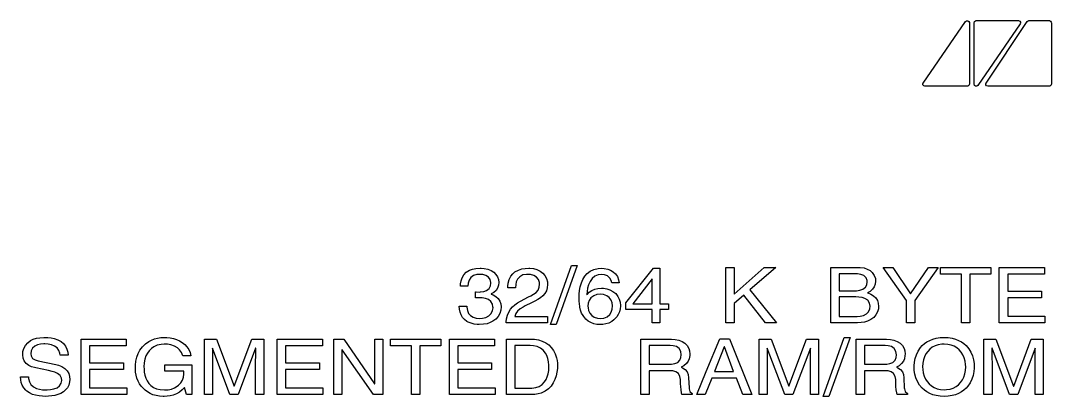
# Model space of a CAD drawing. Extents: x 83.1 to 183.1, y -110.2 to -91.9.
# Drawn here: x 132.8 to 183.1, y -110.2 to -91.9 of the extents above; entities that cross this region are included whole.
import ezdxf

# ---------------------------------------------------------------- set-up
doc = ezdxf.new("R2010")
doc.units = 0
doc.layers.add('BLACK', color=7, linetype='CONTINUOUS')

msp = doc.modelspace()

# ---------------------------------------------------------------- linework, layer by layer
at = {"layer": 'BLACK', "linetype": 'CONTINUOUS'}
for p, q in [((176.849239, -94.943237), (178.917672, -91.943237)), ((178.917672, -91.943237), (178.96676, -91.905686)), ((178.96676, -91.905686), (179.028544, -91.90416)), ((179.028544, -91.90416), (179.079426, -91.939242)), ((179.079426, -91.939242), (179.09997, -91.997531)), ((179.331567, -92), (179.350665, -91.941221)), ((179.350665, -91.941221), (179.400665, -91.904894)), ((179.400665, -91.904894), (179.431567, -91.9)), ((179.431567, -91.9), (181.5, -91.9)), ((179.916795, -94.94453), (181.916795, -91.94453)), ((181.5, -91.9), (181.558779, -91.919098)), ((181.558779, -91.919098), (181.595106, -91.969098)), ((181.595106, -91.969098), (181.595106, -92.030902)), ((181.916795, -91.94453), (181.96529, -91.906217)), ((181.96529, -91.906217), (182, -91.9)), ((182, -91.9), (183, -91.9)), ((183, -91.9), (183.058779, -91.919098)), ((183.058779, -91.919098), (183.095106, -91.969098)), ((183.095106, -91.969098), (183.1, -92)), ((179.09997, -91.997531), (179.1, -92)), ((179.1, -92), (179.1, -95)), ((179.331567, -95), (179.331567, -92)), ((181.582328, -92.056763), (179.513895, -95.056763)), ((181.595106, -92.030902), (181.582328, -92.056763)), ((183.1, -92), (183.1, -95)), ((176.836461, -94.969098), (176.849239, -94.943237)), ((176.836461, -95.030902), (176.836461, -94.969098)), ((179.904894, -94.969098), (179.916795, -94.94453)), ((179.904894, -95.030902), (179.904894, -94.969098)), ((176.872788, -95.080902), (176.836461, -95.030902)), ((176.931567, -95.1), (176.872788, -95.080902)), ((179, -95.1), (176.931567, -95.1)), ((179.030902, -95.095106), (179, -95.1)), ((179.080902, -95.058779), (179.030902, -95.095106)), ((179.1, -95), (179.080902, -95.058779)), ((179.331597, -95.002469), (179.331567, -95)), ((179.352141, -95.060758), (179.331597, -95.002469)), ((179.403023, -95.09584), (179.352141, -95.060758)), ((179.464807, -95.094314), (179.403023, -95.09584)), ((179.513895, -95.056763), (179.464807, -95.094314)), ((179.941221, -95.080902), (179.904894, -95.030902)), ((180, -95.1), (179.941221, -95.080902)), ((183, -95.1), (180, -95.1)), ((183.030902, -95.095106), (183, -95.1)), ((183.080902, -95.058779), (183.030902, -95.095106)), ((183.1, -95), (183.080902, -95.058779)), ((154.719697, -104.063235), (154.865656, -104.008643)), ((154.865656, -104.008643), (155.039074, -103.973813)), ((155.039074, -103.973813), (155.242045, -103.961574)), ((155.242045, -103.961574), (155.294944, -103.962434)), ((155.294944, -103.962434), (155.445303, -103.975063)), ((155.445303, -103.975063), (155.625583, -104.014094)), ((155.625583, -104.014094), (155.781614, -104.076509)), ((157.107399, -104.051099), (157.277104, -103.997636)), ((157.277104, -103.997636), (157.439574, -103.970591)), ((157.439574, -103.970591), (157.613155, -103.961574)), ((157.613155, -103.961574), (157.660868, -103.962446)), ((157.660868, -103.962446), (157.844697, -103.983067)), ((157.844697, -103.983067), (158.014555, -104.030206)), ((158.014555, -104.030206), (158.16679, -104.102673)), ((158.669016, -106.70491), (159.702164, -103.834959)), ((159.979868, -103.834959), (158.950384, -106.70491)), ((159.702164, -103.834959), (159.979868, -103.834959)), ((160.615945, -104.102708), (160.792746, -104.019233)), ((160.792746, -104.019233), (161.001176, -103.971204)), ((161.001176, -103.971204), (161.158828, -103.961574)), ((161.158828, -103.961574), (161.291873, -103.969807)), ((161.291873, -103.969807), (161.466524, -104.005861)), ((161.466524, -104.005861), (161.604529, -104.058329)), ((162.345116, -105.654397), (163.697732, -103.961574)), ((163.697732, -103.961574), (164.004013, -103.961574)), ((164.004013, -103.961574), (164.004013, -105.691986)), ((167.225088, -106.6205), (167.225088, -103.919369)), ((167.225088, -103.919369), (167.632485, -103.919369)), ((167.632485, -105.229048), (169.094278, -103.919369)), ((167.632485, -103.919369), (167.632485, -105.229048)), ((169.657014, -103.919369), (168.401117, -105.010768)), ((169.094278, -103.919369), (169.657014, -103.919369)), ((172.349058, -105.058908), (172.349058, -103.919369)), ((172.349058, -103.919369), (173.67603, -103.919369)), ((173.67603, -103.919369), (173.778344, -103.922984)), ((173.778344, -103.922984), (173.963704, -103.950754)), ((173.963704, -103.950754), (174.123202, -104.003363)), ((174.123202, -104.003363), (174.25663, -104.077748)), ((176.03395, -105.533717), (174.896023, -103.919369)), ((174.896023, -103.919369), (175.370831, -103.919369)), ((175.370831, -103.919369), (176.235451, -105.217837)), ((176.235451, -105.217837), (177.100803, -103.919369)), ((177.580007, -103.919369), (176.441347, -105.533717)), ((177.100803, -103.919369), (177.580007, -103.919369)), ((177.695046, -104.244481), (177.695046, -103.919369)), ((177.695046, -103.919369), (180.143825, -103.919369)), ((180.143825, -103.919369), (180.143825, -104.244481)), ((180.56148, -106.6205), (180.56148, -103.919369)), ((180.56148, -103.919369), (182.758933, -103.919369)), ((182.758933, -103.919369), (182.758933, -104.244481)), ((154.318548, -104.571311), (154.368567, -104.422619)), ((154.368567, -104.422619), (154.448789, -104.283904)), ((154.448789, -104.283904), (154.564178, -104.161873)), ((154.564178, -104.161873), (154.719697, -104.063235)), ((154.797077, -104.413049), (154.710669, -104.547563)), ((154.916359, -104.323914), (154.797077, -104.413049)), ((155.090193, -104.270063), (154.916359, -104.323914)), ((155.225192, -104.260308), (155.090193, -104.270063)), ((155.375293, -104.271925), (155.225192, -104.260308)), ((155.522713, -104.314591), (155.375293, -104.271925)), ((155.647644, -104.395988), (155.522713, -104.314591)), ((155.733312, -104.514262), (155.647644, -104.395988)), ((155.769791, -104.651972), (155.733312, -104.514262)), ((155.781614, -104.076509), (155.912125, -104.160153)), ((155.912125, -104.160153), (156.015846, -104.262869)), ((156.015846, -104.262869), (156.091506, -104.382503)), ((156.091506, -104.382503), (156.137834, -104.516896)), ((156.137834, -104.516896), (156.153559, -104.663894)), ((156.610061, -104.691419), (156.659282, -104.505373)), ((156.659282, -104.505373), (156.734774, -104.353586)), ((156.734774, -104.353586), (156.831182, -104.232634)), ((156.831182, -104.232634), (156.943152, -104.139094)), ((156.943152, -104.139094), (157.107399, -104.051099)), ((157.070669, -104.492179), (157.008732, -104.626518)), ((157.174966, -104.374863), (157.070669, -104.492179)), ((157.333512, -104.291822), (157.174966, -104.374863)), ((157.5074, -104.26166), (157.333512, -104.291822)), ((157.5582, -104.260308), (157.5074, -104.26166)), ((157.707624, -104.272282), (157.5582, -104.260308)), ((157.859554, -104.316894), (157.707624, -104.272282)), ((157.99472, -104.404044), (157.859554, -104.316894)), ((158.083349, -104.515671), (157.99472, -104.404044)), ((158.134853, -104.659617), (158.083349, -104.515671)), ((158.16679, -104.102673), (158.297754, -104.199279)), ((158.297754, -104.199279), (158.403797, -104.318833)), ((158.403797, -104.318833), (158.48127, -104.460146)), ((158.48127, -104.460146), (158.526524, -104.622026)), ((160.17939, -104.681856), (160.252496, -104.511204)), ((160.252496, -104.511204), (160.348102, -104.354154)), ((160.348102, -104.354154), (160.468491, -104.216169)), ((160.468491, -104.216169), (160.615945, -104.102708)), ((160.701015, -104.46574), (160.602224, -104.610974)), ((160.831902, -104.350323), (160.701015, -104.46574)), ((160.998824, -104.278094), (160.831902, -104.350323)), ((161.150035, -104.260308), (160.998824, -104.278094)), ((161.311639, -104.278117), (161.150035, -104.260308)), ((161.457312, -104.339748), (161.311639, -104.278117)), ((161.561601, -104.43847), (161.457312, -104.339748)), ((161.629522, -104.567037), (161.561601, -104.43847)), ((161.604529, -104.058329), (161.733548, -104.134476)), ((161.733548, -104.134476), (161.846695, -104.236774)), ((161.846695, -104.236774), (161.937083, -104.367696)), ((161.937083, -104.367696), (161.997825, -104.529716)), ((161.997825, -104.529716), (162.019784, -104.673127)), ((163.625925, -104.481885), (162.685102, -105.691986)), ((163.634718, -104.481885), (163.625925, -104.481885)), ((163.634718, -105.691986), (163.634718, -104.481885)), ((173.495778, -104.23327), (172.756455, -104.23327)), ((172.756455, -104.23327), (172.756455, -105.058908)), ((173.652887, -104.239879), (173.495778, -104.23327)), ((173.814128, -104.266295), (173.652887, -104.239879)), ((173.959369, -104.323565), (173.814128, -104.266295)), ((174.06775, -104.423891), (173.959369, -104.323565)), ((174.116899, -104.558215), (174.06775, -104.423891)), ((174.25663, -104.077748), (174.363783, -104.170852)), ((174.363783, -104.170852), (174.460461, -104.308889)), ((174.460461, -104.308889), (174.515359, -104.465414)), ((174.515359, -104.465414), (174.528926, -104.599927)), ((178.715737, -104.244481), (177.695046, -104.244481)), ((178.715737, -106.6205), (178.715737, -104.244481)), ((180.143825, -104.244481), (179.123134, -104.244481)), ((179.123134, -104.244481), (179.123134, -106.6205)), ((182.758933, -104.244481), (180.96961, -104.244481)), ((180.96961, -104.244481), (180.96961, -105.072098)), ((154.288765, -104.835353), (154.29377, -104.723272)), ((154.65, -104.835353), (154.288765, -104.835353)), ((154.29377, -104.723272), (154.318548, -104.571311)), ((154.668442, -104.690089), (154.65, -104.835353)), ((154.710669, -104.547563), (154.668442, -104.690089)), ((155.555899, -105.051001), (155.683784, -104.951453)), ((155.683784, -104.951453), (155.751812, -104.823543)), ((155.751812, -104.823543), (155.771075, -104.683019)), ((155.771075, -104.683019), (155.769791, -104.651972)), ((156.098041, -104.93468), (156.024416, -105.051325)), ((156.143865, -104.784199), (156.098041, -104.93468)), ((156.153559, -104.663894), (156.143865, -104.784199)), ((156.592464, -104.915147), (156.594485, -104.836173)), ((156.961759, -104.915147), (156.592464, -104.915147)), ((156.594485, -104.836173), (156.610061, -104.691419)), ((156.977265, -104.760627), (156.961759, -104.915147)), ((157.008732, -104.626518), (156.977265, -104.760627)), ((157.970848, -105.137662), (158.067348, -105.027365)), ((158.067348, -105.027365), (158.126082, -104.887896)), ((158.126082, -104.887896), (158.142185, -104.741051)), ((158.142185, -104.741051), (158.134853, -104.659617)), ((158.521277, -104.922623), (158.475736, -105.066492)), ((158.537125, -104.756218), (158.521277, -104.922623)), ((158.526524, -104.622026), (158.537125, -104.756218)), ((160.072255, -105.22082), (160.091552, -105.042125)), ((160.091552, -105.042125), (160.126503, -104.86065)), ((160.126503, -104.86065), (160.17939, -104.681856)), ((160.48516, -104.937422), (160.459006, -105.091896)), ((160.531586, -104.772658), (160.48516, -104.937422)), ((160.602224, -104.610974), (160.531586, -104.772658)), ((160.563918, -105.132589), (160.691347, -105.041268)), ((160.691347, -105.041268), (160.835864, -104.978894)), ((160.835864, -104.978894), (160.983792, -104.944784)), ((160.983792, -104.944784), (161.158828, -104.932293)), ((161.158828, -104.932293), (161.265109, -104.93797)), ((161.265109, -104.93797), (161.416815, -104.964527)), ((161.416815, -104.964527), (161.57174, -105.015165)), ((161.57174, -105.015165), (161.720926, -105.09248)), ((161.658549, -104.673127), (161.629522, -104.567037)), ((162.019784, -104.673127), (161.658549, -104.673127)), ((168.401117, -105.010768), (169.690719, -106.6205)), ((173.59717, -105.056062), (173.754603, -105.037486)), ((173.754603, -105.037486), (173.909873, -104.988972)), ((173.909873, -104.988972), (174.040193, -104.890184)), ((174.040193, -104.890184), (174.104318, -104.763887)), ((174.104318, -104.763887), (174.121529, -104.625646)), ((174.121529, -104.625646), (174.116899, -104.558215)), ((174.383137, -104.986785), (174.262889, -105.088709)), ((174.462272, -104.875146), (174.383137, -104.986785)), ((174.512531, -104.74205), (174.462272, -104.875146)), ((174.528926, -104.599927), (174.512531, -104.74205)), ((155.015632, -105.400506), (155.015632, -105.112984)), ((155.015632, -105.112984), (155.057435, -105.115539)), ((155.162663, -105.39672), (155.015632, -105.400506)), ((155.057435, -105.115539), (155.20834, -105.120897)), ((155.183427, -105.39655), (155.162663, -105.39672)), ((155.340588, -105.403409), (155.183427, -105.39655)), ((155.20834, -105.120897), (155.261752, -105.11966)), ((155.261752, -105.11966), (155.416824, -105.099589)), ((155.512124, -105.433621), (155.340588, -105.403409)), ((155.416824, -105.099589), (155.555899, -105.051001)), ((155.648321, -105.48706), (155.512124, -105.433621)), ((155.763213, -105.575113), (155.648321, -105.48706)), ((155.917996, -105.147845), (155.775471, -105.215199)), ((155.775471, -105.215199), (155.775471, -105.223113)), ((155.775471, -105.223113), (155.878643, -105.25906)), ((155.878643, -105.25906), (156.016131, -105.332346)), ((156.024416, -105.051325), (155.917996, -105.147845)), ((156.016131, -105.332346), (156.128463, -105.431583)), ((156.128463, -105.431583), (156.210657, -105.559824)), ((157.209421, -105.56537), (157.600698, -105.361599)), ((157.600698, -105.361599), (157.714215, -105.30245)), ((157.714215, -105.30245), (157.842118, -105.23034)), ((157.842118, -105.23034), (157.970848, -105.137662)), ((158.056753, -105.48401), (157.907829, -105.565746)), ((158.191011, -105.396586), (158.056753, -105.48401)), ((158.307598, -105.300104), (158.191011, -105.396586)), ((158.403508, -105.191196), (158.307598, -105.300104)), ((158.475736, -105.066492), (158.403508, -105.191196)), ((160.06633, -105.391274), (160.072255, -105.22082)), ((160.070321, -105.553262), (160.06633, -105.391274)), ((160.459006, -105.091896), (160.448814, -105.250151)), ((160.448814, -105.250151), (160.456874, -105.258064)), ((160.456874, -105.258064), (160.465929, -105.244481)), ((160.465929, -105.244481), (160.563918, -105.132589)), ((160.55752, -105.5383), (160.513859, -105.669707)), ((160.648849, -105.403721), (160.55752, -105.5383)), ((160.783145, -105.302458), (160.648849, -105.403721)), ((160.928258, -105.249712), (160.783145, -105.302458)), ((161.103873, -105.231026), (160.928258, -105.249712)), ((161.260985, -105.245542), (161.103873, -105.231026)), ((161.418488, -105.299345), (161.260985, -105.245542)), ((161.53665, -105.383836), (161.418488, -105.299345)), ((161.632347, -105.512261), (161.53665, -105.383836)), ((161.684516, -105.654561), (161.632347, -105.512261)), ((161.720926, -105.09248), (161.855419, -105.199068)), ((161.855419, -105.199068), (161.966261, -105.337527)), ((161.966261, -105.337527), (162.028485, -105.463848)), ((162.028485, -105.463848), (162.068591, -105.610652)), ((168.107293, -105.266637), (167.632485, -105.672862)), ((169.161689, -106.6205), (168.107293, -105.266637)), ((172.349058, -106.307258), (172.349058, -105.058908)), ((172.756455, -105.058908), (173.491382, -105.058908)), ((173.558793, -105.357642), (172.756455, -105.357642)), ((172.756455, -105.357642), (172.756455, -106.307258)), ((173.491382, -105.058908), (173.59717, -105.056062)), ((173.715613, -105.364067), (173.558793, -105.357642)), ((173.869206, -105.386823), (173.715613, -105.364067)), ((174.010014, -105.431133), (173.869206, -105.386823)), ((174.148645, -105.52011), (174.010014, -105.431133)), ((174.262889, -105.088709), (174.125925, -105.161124)), ((174.125925, -105.161124), (174.144833, -105.168026)), ((174.144833, -105.168026), (174.294372, -105.229398)), ((174.23858, -105.656669), (174.148645, -105.52011)), ((174.294372, -105.229398), (174.42981, -105.309728)), ((174.42981, -105.309728), (174.532675, -105.404866)), ((174.532675, -105.404866), (174.614231, -105.532624)), ((174.614231, -105.532624), (174.656436, -105.66272)), ((176.03395, -106.6205), (176.03395, -105.533717)), ((176.441347, -105.533717), (176.441347, -106.6205)), ((180.96961, -105.072098), (182.619714, -105.072098)), ((182.619714, -105.39655), (180.96961, -105.39655)), ((180.96961, -105.39655), (180.96961, -106.296047)), ((182.619714, -105.072098), (182.619714, -105.39655)), ((154.234217, -105.960046), (154.216958, -105.815964)), ((154.216958, -105.815964), (154.599442, -105.815964)), ((154.264659, -106.100611), (154.234217, -105.960046)), ((154.599442, -105.815964), (154.602526, -105.864004)), ((154.602526, -105.864004), (154.625775, -106.014285)), ((154.625775, -106.014285), (154.683181, -106.160635)), ((155.842577, -105.70614), (155.763213, -105.575113)), ((155.784554, -106.167208), (155.853394, -106.025504)), ((155.870931, -105.847523), (155.842577, -105.70614)), ((155.853394, -106.025504), (155.872192, -105.888504)), ((155.872192, -105.888504), (155.870931, -105.847523)), ((156.252315, -106.0091), (156.206842, -106.165465)), ((156.210657, -105.559824), (156.252533, -105.691048)), ((156.267132, -105.846299), (156.252315, -106.0091)), ((156.252533, -105.691048), (156.267132, -105.846299)), ((156.641156, -106.099034), (156.723073, -105.964094)), ((156.723073, -105.964094), (156.822506, -105.845259)), ((156.822506, -105.845259), (156.937808, -105.740528)), ((156.937808, -105.740528), (157.067329, -105.647899)), ((157.067329, -105.647899), (157.209421, -105.56537)), ((157.193553, -105.946237), (157.071911, -106.054293)), ((157.335539, -105.852678), (157.193553, -105.946237)), ((157.440963, -105.79618), (157.335539, -105.852678)), ((157.747244, -105.645165), (157.440963, -105.79618)), ((157.907829, -105.565746), (157.747244, -105.645165)), ((160.083445, -105.710742), (160.070321, -105.553262)), ((160.099659, -105.813326), (160.083445, -105.710742)), ((160.10743, -105.862493), (160.099659, -105.813326)), ((160.144003, -106.007292), (160.10743, -105.862493)), ((160.194892, -106.143916), (160.144003, -106.007292)), ((160.513859, -105.669707), (160.499372, -105.813326)), ((160.499372, -105.813326), (160.504402, -105.893802)), ((160.504402, -105.893802), (160.535665, -106.026247)), ((160.535665, -106.026247), (160.596607, -106.149999)), ((161.637024, -106.096426), (161.684112, -105.954995)), ((161.684112, -105.954995), (161.700314, -105.794202)), ((161.700314, -105.794202), (161.684516, -105.654561)), ((162.070896, -105.94854), (162.040455, -106.080111)), ((162.068591, -105.610652), (162.082799, -105.779034)), ((162.082563, -105.804471), (162.070896, -105.94854)), ((162.082799, -105.779034), (162.082563, -105.804471)), ((162.345116, -105.691986), (162.345116, -105.654397)), ((162.345116, -105.979509), (162.345116, -105.691986)), ((163.634718, -105.979509), (162.345116, -105.979509)), ((162.685102, -105.691986), (163.634718, -105.691986)), ((163.634718, -106.6205), (163.634718, -105.979509)), ((164.004013, -105.691986), (164.437056, -105.691986)), ((164.437056, -105.979509), (164.004013, -105.979509)), ((164.004013, -105.979509), (164.004013, -106.6205)), ((164.437056, -105.691986), (164.437056, -105.979509)), ((167.632485, -105.672862), (167.632485, -106.6205)), ((174.188513, -106.082141), (174.248706, -105.946305)), ((174.264411, -105.813326), (174.23858, -105.656669)), ((174.248706, -105.946305), (174.264411, -105.813326)), ((174.662419, -105.941075), (174.620975, -106.092785)), ((174.656436, -105.66272), (174.671808, -105.821239)), ((174.671808, -105.821239), (174.662419, -105.941075)), ((154.31234, -106.234142), (154.264659, -106.100611)), ((154.381321, -106.357123), (154.31234, -106.234142)), ((154.475659, -106.466036), (154.381321, -106.357123)), ((154.599413, -106.557366), (154.475659, -106.466036)), ((154.683181, -106.160635), (154.769322, -106.26738)), ((154.769322, -106.26738), (154.900731, -106.349844)), ((154.900731, -106.349844), (155.045033, -106.391752)), ((155.045033, -106.391752), (155.229589, -106.406836)), ((155.229589, -106.406836), (155.365753, -106.397222)), ((155.365753, -106.397222), (155.518291, -106.359536)), ((155.518291, -106.359536), (155.670863, -106.280012)), ((155.670863, -106.280012), (155.784554, -106.167208)), ((155.871216, -106.54887), (155.737216, -106.614159)), ((156.017821, -106.440056), (155.871216, -106.54887)), ((156.129188, -106.310685), (156.017821, -106.440056)), ((156.206842, -106.165465), (156.129188, -106.310685)), ((156.519665, -106.569501), (156.536467, -106.425235)), ((156.536467, -106.425235), (156.578405, -106.25208)), ((156.578405, -106.25208), (156.641156, -106.099034)), ((156.984965, -106.168845), (156.93245, -106.307258)), ((156.93245, -106.307258), (158.537125, -106.307258)), ((157.071911, -106.054293), (156.984965, -106.168845)), ((158.537125, -106.307258), (158.537125, -106.6205)), ((160.261824, -106.271143), (160.194892, -106.143916)), ((160.293476, -106.319128), (160.261824, -106.271143)), ((160.399516, -106.44303), (160.293476, -106.319128)), ((160.517289, -106.539516), (160.399516, -106.44303)), ((160.641998, -106.611212), (160.517289, -106.539516)), ((160.596607, -106.149999), (160.688467, -106.25745)), ((160.688467, -106.25745), (160.812487, -106.340992)), ((160.812487, -106.340992), (160.969907, -106.393018)), ((160.969907, -106.393018), (161.120726, -106.406836)), ((161.120726, -106.406836), (161.276613, -106.388972)), ((161.276613, -106.388972), (161.435954, -106.323501)), ((161.435954, -106.323501), (161.561331, -106.215264)), ((161.561331, -106.215264), (161.637024, -106.096426)), ((161.772003, -106.476801), (161.660464, -106.565392)), ((161.801431, -106.448382), (161.772003, -106.476801)), ((161.902222, -106.336599), (161.801431, -106.448382)), ((161.979007, -106.221816), (161.902222, -106.336599)), ((162.040455, -106.080111), (161.979007, -106.221816)), ((172.349058, -106.6205), (172.349058, -106.307258)), ((172.756455, -106.307258), (173.625471, -106.307258)), ((173.625471, -106.307258), (173.774732, -106.298395)), ((173.774732, -106.298395), (173.933588, -106.263426)), ((173.933588, -106.263426), (174.083407, -106.188952)), ((174.135326, -106.540292), (173.989195, -106.583867)), ((174.083407, -106.188952), (174.188513, -106.082141)), ((174.303603, -106.459317), (174.135326, -106.540292)), ((174.441009, -106.355406), (174.303603, -106.459317)), ((174.546986, -106.232062), (174.441009, -106.355406)), ((174.620975, -106.092785), (174.546986, -106.232062)), ((180.96961, -106.296047), (182.788242, -106.296047)), ((182.788242, -106.296047), (182.788242, -106.6205)), ((154.65806, -106.588186), (154.599413, -106.557366)), ((154.804025, -106.645356), (154.65806, -106.588186)), ((154.955207, -106.682738), (154.804025, -106.645356)), ((155.10453, -106.701449), (154.955207, -106.682738)), ((155.204676, -106.70491), (155.10453, -106.701449)), ((155.404591, -106.694165), (155.204676, -106.70491)), ((155.581889, -106.663253), (155.404591, -106.694165)), ((155.737216, -106.614159), (155.581889, -106.663253)), ((156.516993, -106.6205), (156.519665, -106.569501)), ((158.537125, -106.6205), (156.516993, -106.6205)), ((158.950384, -106.70491), (158.669016, -106.70491)), ((160.794052, -106.668222), (160.641998, -106.611212)), ((160.940899, -106.697855), (160.794052, -106.668222)), ((161.053315, -106.70491), (160.940899, -106.697855)), ((161.231688, -106.697655), (161.053315, -106.70491)), ((161.379961, -106.676626), (161.231688, -106.697655)), ((161.525192, -106.63476), (161.379961, -106.676626)), ((161.660464, -106.565392), (161.525192, -106.63476)), ((164.004013, -106.6205), (163.634718, -106.6205)), ((167.632485, -106.6205), (167.225088, -106.6205)), ((169.690719, -106.6205), (169.161689, -106.6205)), ((173.646721, -106.6205), (172.349058, -106.6205)), ((173.826248, -106.611095), (173.646721, -106.6205)), ((173.989195, -106.583867), (173.826248, -106.611095)), ((176.441347, -106.6205), (176.03395, -106.6205)), ((179.123134, -106.6205), (178.715737, -106.6205)), ((182.788242, -106.6205), (180.56148, -106.6205)), ((133.183069, -107.596515), (133.326424, -107.48926)), ((133.326424, -107.48926), (133.457271, -107.42478)), ((133.457271, -107.42478), (133.608769, -107.376225)), ((133.608769, -107.376225), (133.781505, -107.345612)), ((133.781505, -107.345612), (133.976065, -107.334959)), ((133.976065, -107.334959), (134.162846, -107.341416)), ((134.162846, -107.341416), (134.328633, -107.359972)), ((134.328633, -107.359972), (134.474688, -107.3894)), ((134.474688, -107.3894), (134.659533, -107.451252)), ((134.659533, -107.451252), (134.807082, -107.530678)), ((134.807082, -107.530678), (134.921593, -107.623545)), ((135.791766, -110.1205), (135.791766, -107.419369)), ((135.791766, -107.419369), (137.989219, -107.419369)), ((137.989219, -107.419369), (137.989219, -107.744481)), ((138.921811, -107.647814), (139.092928, -107.527651)), ((139.092928, -107.527651), (139.221897, -107.461512)), ((139.221897, -107.461512), (139.362939, -107.407962)), ((139.362939, -107.407962), (139.516191, -107.368212)), ((139.516191, -107.368212), (139.68179, -107.343474)), ((139.68179, -107.343474), (139.859875, -107.334959)), ((139.859875, -107.334959), (139.96598, -107.338336)), ((139.96598, -107.338336), (140.12598, -107.356141)), ((140.12598, -107.356141), (140.284354, -107.389374)), ((140.284354, -107.389374), (140.438129, -107.438196)), ((140.438129, -107.438196), (140.584335, -107.502766)), ((140.584335, -107.502766), (140.720003, -107.583243)), ((141.801605, -110.1205), (141.801605, -107.419369)), ((141.801605, -107.419369), (142.38559, -107.419369)), ((142.38559, -107.419369), (143.246546, -109.701086)), ((143.254606, -109.701086), (144.111899, -107.419369)), ((144.111899, -107.419369), (144.691487, -107.419369)), ((144.691487, -107.419369), (144.691487, -110.1205)), ((145.352408, -110.1205), (145.352408, -107.419369)), ((145.352408, -107.419369), (147.549861, -107.419369)), ((147.549861, -107.419369), (147.549861, -107.744481)), ((148.109665, -110.1205), (148.109665, -107.419369)), ((148.109665, -107.419369), (148.592534, -107.419369)), ((148.592534, -107.419369), (150.100489, -109.59887)), ((150.109282, -109.59887), (150.109282, -107.419369)), ((150.109282, -107.419369), (150.504222, -107.419369)), ((150.504222, -107.419369), (150.504222, -110.1205)), ((150.880112, -107.744481), (150.880112, -107.419369)), ((150.880112, -107.419369), (153.328891, -107.419369)), ((153.328891, -107.419369), (153.328891, -107.744481)), ((153.746546, -110.1205), (153.746546, -107.419369)), ((153.746546, -107.419369), (155.943999, -107.419369)), ((155.943999, -107.419369), (155.943999, -107.744481)), ((156.525053, -109.807258), (156.525053, -107.419369)), ((156.525053, -107.419369), (157.747244, -107.419369)), ((157.747244, -107.419369), (157.890932, -107.425573)), ((157.890932, -107.425573), (158.092588, -107.457472)), ((158.092588, -107.457472), (158.276801, -107.515196)), ((158.276801, -107.515196), (158.442678, -107.597299)), ((163.084439, -108.643319), (163.084439, -107.419369)), ((163.084439, -107.419369), (164.478821, -107.419369)), ((164.478821, -107.419369), (164.571702, -107.421256)), ((164.571702, -107.421256), (164.754516, -107.437483)), ((164.754516, -107.437483), (164.928566, -107.472833)), ((164.928566, -107.472833), (165.088058, -107.530328)), ((165.088058, -107.530328), (165.227195, -107.612989)), ((166.273072, -108.994149), (166.938591, -107.394969)), ((166.938591, -107.394969), (167.40021, -107.394969)), ((167.40021, -107.394969), (168.492708, -110.1205)), ((168.851012, -110.1205), (168.851012, -107.419369)), ((168.851012, -107.419369), (169.434997, -107.419369)), ((169.434997, -107.419369), (170.295953, -109.701086)), ((170.304013, -109.701086), (171.161305, -107.419369)), ((171.161305, -107.419369), (171.740894, -107.419369)), ((171.740894, -107.419369), (171.740894, -110.1205)), ((171.969505, -110.20491), (173.002652, -107.334959)), ((173.280356, -107.334959), (172.250873, -110.20491)), ((173.002652, -107.334959), (173.280356, -107.334959)), ((173.577111, -108.643319), (173.577111, -107.419369)), ((173.577111, -107.419369), (174.971494, -107.419369)), ((174.971494, -107.419369), (175.064375, -107.421256)), ((175.064375, -107.421256), (175.247188, -107.437483)), ((175.247188, -107.437483), (175.421239, -107.472833)), ((175.421239, -107.472833), (175.580731, -107.530328)), ((175.580731, -107.530328), (175.719868, -107.612989)), ((176.911971, -107.633754), (177.032012, -107.549185)), ((177.032012, -107.549185), (177.167161, -107.476371)), ((177.167161, -107.476371), (177.318058, -107.416926)), ((177.318058, -107.416926), (177.485342, -107.372465)), ((177.485342, -107.372465), (177.669654, -107.344605)), ((177.669654, -107.344605), (177.871633, -107.334959)), ((177.871633, -107.334959), (178.073741, -107.344605)), ((178.073741, -107.344605), (178.258166, -107.372465)), ((178.258166, -107.372465), (178.425549, -107.416926)), ((178.425549, -107.416926), (178.57653, -107.476371)), ((178.57653, -107.476371), (178.71175, -107.549185)), ((178.71175, -107.549185), (178.83185, -107.633754)), ((179.8097, -110.1205), (179.8097, -107.419369)), ((179.8097, -107.419369), (180.393685, -107.419369)), ((180.393685, -107.419369), (181.254641, -109.701086)), ((181.262701, -109.701086), (182.119993, -107.419369)), ((182.119993, -107.419369), (182.699582, -107.419369)), ((182.699582, -107.419369), (182.699582, -110.1205)), ((132.938521, -108.177084), (132.95311, -108.018777)), ((132.95311, -108.018777), (132.997803, -107.866057)), ((132.997803, -107.866057), (133.073993, -107.723709)), ((133.073993, -107.723709), (133.183069, -107.596515)), ((133.352538, -107.98815), (133.333462, -108.127624)), ((133.422521, -107.854798), (133.352538, -107.98815)), ((133.530774, -107.760908), (133.422521, -107.854798)), ((133.663379, -107.699958), (133.530774, -107.760908)), ((133.806415, -107.665428), (133.663379, -107.699958)), ((133.972229, -107.649686), (133.806415, -107.665428)), ((134.022227, -107.64886), (133.972229, -107.649686)), ((134.183453, -107.65921), (134.022227, -107.64886)), ((134.34209, -107.692635), (134.183453, -107.65921)), ((134.48868, -107.752698), (134.34209, -107.692635)), ((134.613762, -107.842961), (134.48868, -107.752698)), ((134.707878, -107.966985), (134.613762, -107.842961)), ((134.75452, -108.092907), (134.707878, -107.966985)), ((134.921593, -107.623545), (135.030247, -107.761131)), ((135.030247, -107.761131), (135.097839, -107.905463)), ((135.097839, -107.905463), (135.134467, -108.046743)), ((135.134467, -108.046743), (135.152094, -108.204121)), ((137.989219, -107.744481), (136.199896, -107.744481)), ((136.199896, -107.744481), (136.199896, -108.572098)), ((138.564952, -108.121017), (138.658287, -107.948585)), ((138.658287, -107.948585), (138.777085, -107.789489)), ((138.777085, -107.789489), (138.921811, -107.647814)), ((139.109306, -107.979114), (139.021154, -108.099117)), ((139.212311, -107.877688), (139.109306, -107.979114)), ((139.328441, -107.795183), (139.212311, -107.877688)), ((139.500713, -107.7152), (139.328441, -107.795183)), ((139.689152, -107.670272), (139.500713, -107.7152)), ((139.838626, -107.66007), (139.689152, -107.670272)), ((140.000608, -107.668316), (139.838626, -107.66007)), ((140.168956, -107.697249), (140.000608, -107.668316)), ((140.334045, -107.753164), (140.168956, -107.697249)), ((140.486246, -107.842354), (140.334045, -107.753164)), ((140.59226, -107.941895), (140.486246, -107.842354)), ((140.678937, -108.069983), (140.59226, -107.941895)), ((140.720003, -107.583243), (140.84216, -107.679788)), ((140.84216, -107.679788), (140.947838, -107.792561)), ((140.947838, -107.792561), (141.034066, -107.92172)), ((141.034066, -107.92172), (141.097873, -108.067427)), ((142.196546, -107.857907), (142.187753, -107.857907)), ((142.187753, -107.857907), (142.187971, -107.92982)), ((142.187971, -107.92982), (142.189449, -108.081404)), ((143.045046, -110.1205), (142.196546, -107.857907)), ((144.296546, -107.85461), (143.448047, -110.1205)), ((144.304606, -107.85461), (144.296546, -107.85461)), ((144.302056, -108.156744), (144.303862, -108.003138)), ((144.303862, -108.003138), (144.304606, -107.85461)), ((147.549861, -107.744481), (145.760538, -107.744481)), ((145.760538, -107.744481), (145.760538, -108.572098)), ((148.512666, -107.941658), (148.504606, -107.941658)), ((148.504606, -107.941658), (148.504606, -110.1205)), ((150.046267, -110.1205), (148.512666, -107.941658)), ((151.900803, -107.744481), (150.880112, -107.744481)), ((151.900803, -110.1205), (151.900803, -107.744481)), ((153.328891, -107.744481), (152.3082, -107.744481)), ((152.3082, -107.744481), (152.3082, -110.1205)), ((155.943999, -107.744481), (154.154676, -107.744481)), ((154.154676, -107.744481), (154.154676, -108.572098)), ((157.692289, -107.73327), (156.93245, -107.73327)), ((156.93245, -107.73327), (156.93245, -109.807258)), ((157.842745, -107.74229), (157.692289, -107.73327)), ((158.025242, -107.782354), (157.842745, -107.74229)), ((158.185506, -107.85441), (158.025242, -107.782354)), ((158.321862, -107.958404), (158.185506, -107.85441)), ((158.432637, -108.094281), (158.321862, -107.958404)), ((158.442678, -107.597299), (158.58933, -107.702332)), ((158.58933, -107.702332), (158.715866, -107.828847)), ((158.715866, -107.828847), (158.821393, -107.975398)), ((158.821393, -107.975398), (158.90502, -108.140537)), ((164.50813, -107.73327), (163.491836, -107.73327)), ((163.491836, -107.73327), (163.491836, -108.643319)), ((164.655327, -107.741729), (164.50813, -107.73327)), ((164.812351, -107.781629), (164.655327, -107.741729)), ((164.949062, -107.874757), (164.812351, -107.781629)), ((165.027225, -108.013459), (164.949062, -107.874757)), ((165.050349, -108.18104), (165.027225, -108.013459)), ((165.227195, -107.612989), (165.340182, -107.723837)), ((165.340182, -107.723837), (165.421222, -107.865896)), ((165.421222, -107.865896), (165.45755, -107.994738)), ((165.45755, -107.994738), (165.470203, -108.144111)), ((167.148151, -107.799215), (166.665283, -108.994149)), ((167.156944, -107.799215), (167.148151, -107.799215)), ((167.60171, -108.994149), (167.156944, -107.799215)), ((169.245953, -107.857907), (169.23716, -107.857907)), ((169.23716, -107.857907), (169.237378, -107.92982)), ((169.237378, -107.92982), (169.238856, -108.081404)), ((170.094453, -110.1205), (169.245953, -107.857907)), ((171.345953, -107.85461), (170.497453, -110.1205)), ((171.354013, -107.85461), (171.345953, -107.85461)), ((171.351463, -108.156744), (171.353269, -108.003138)), ((171.353269, -108.003138), (171.354013, -107.85461)), ((175.000803, -107.73327), (173.984508, -107.73327)), ((173.984508, -107.73327), (173.984508, -108.643319)), ((175.147999, -107.741729), (175.000803, -107.73327)), ((175.305024, -107.781629), (175.147999, -107.741729)), ((175.441734, -107.874757), (175.305024, -107.781629)), ((175.519898, -108.013459), (175.441734, -107.874757)), ((175.543022, -108.18104), (175.519898, -108.013459)), ((175.719868, -107.612989), (175.832855, -107.723837)), ((175.832855, -107.723837), (175.913895, -107.865896)), ((175.913895, -107.865896), (175.950223, -107.994738)), ((175.950223, -107.994738), (175.962876, -108.144111)), ((176.516, -108.176382), (176.601569, -107.998991)), ((176.601569, -107.998991), (176.714655, -107.831694)), ((176.714655, -107.831694), (176.806398, -107.728462)), ((176.806398, -107.728462), (176.911971, -107.633754)), ((177.068084, -108.012138), (176.981139, -108.136662)), ((177.172523, -107.904085), (177.068084, -108.012138)), ((177.29379, -107.813948), (177.172523, -107.904085)), ((177.431218, -107.743172), (177.29379, -107.813948)), ((177.58414, -107.693201), (177.431218, -107.743172)), ((177.751891, -107.665478), (177.58414, -107.693201)), ((177.871633, -107.66007), (177.751891, -107.665478)), ((178.049086, -107.672158), (177.871633, -107.66007)), ((178.212121, -107.707457), (178.049086, -107.672158)), ((178.360074, -107.764524), (178.212121, -107.707457)), ((178.492282, -107.841914), (178.360074, -107.764524)), ((178.608082, -107.938183), (178.492282, -107.841914)), ((178.706812, -108.051887), (178.608082, -107.938183)), ((178.787809, -108.181581), (178.706812, -108.051887)), ((178.83185, -107.633754), (178.937471, -107.728462)), ((178.937471, -107.728462), (179.070155, -107.886001)), ((179.070155, -107.886001), (179.173865, -108.057269)), ((179.173865, -108.057269), (179.250764, -108.236813)), ((180.204641, -107.857907), (180.195848, -107.857907)), ((180.195848, -107.857907), (180.196066, -107.92982)), ((180.196066, -107.92982), (180.197544, -108.081404)), ((181.053141, -110.1205), (180.204641, -107.857907)), ((182.304641, -107.85461), (181.456141, -110.1205)), ((182.312701, -107.85461), (182.304641, -107.85461)), ((182.310151, -108.156744), (182.311957, -108.003138)), ((182.311957, -108.003138), (182.312701, -107.85461)), ((132.958049, -108.33949), (132.938521, -108.177084)), ((133.01121, -108.47219), (132.958049, -108.33949)), ((133.112572, -108.601047), (133.01121, -108.47219)), ((133.333462, -108.127624), (133.345962, -108.22544)), ((133.345962, -108.22544), (133.421564, -108.352488)), ((133.421564, -108.352488), (133.544527, -108.430006)), ((133.544527, -108.430006), (133.690301, -108.473839)), ((133.690301, -108.473839), (134.551257, -108.652551)), ((134.76961, -108.204121), (134.75452, -108.092907)), ((135.152094, -108.204121), (134.76961, -108.204121)), ((138.433093, -108.677433), (138.452819, -108.489529)), ((138.452819, -108.489529), (138.496617, -108.302694)), ((138.496617, -108.302694), (138.564952, -108.121017)), ((138.863099, -108.567172), (138.85164, -108.758064)), ((138.896323, -108.393489), (138.863099, -108.567172)), ((138.949584, -108.237356), (138.896323, -108.393489)), ((139.021154, -108.099117), (138.949584, -108.237356)), ((140.741347, -108.22984), (140.678937, -108.069983)), ((141.136288, -108.22984), (140.741347, -108.22984)), ((141.097873, -108.067427), (141.136288, -108.22984)), ((142.189449, -108.081404), (142.191738, -108.231576)), ((142.191738, -108.231576), (142.194507, -108.386166)), ((142.194507, -108.386166), (142.196546, -108.525936)), ((142.196546, -108.525936), (142.196546, -110.1205)), ((144.296546, -108.525936), (144.297534, -108.440364)), ((144.296546, -110.1205), (144.296546, -108.525936)), ((144.297534, -108.440364), (144.299824, -108.301446)), ((144.299824, -108.301446), (144.302056, -108.156744)), ((158.497923, -108.21708), (158.432637, -108.094281)), ((158.54717, -108.357761), (158.497923, -108.21708)), ((158.579674, -108.5163), (158.54717, -108.357761)), ((158.594726, -108.692675), (158.579674, -108.5163)), ((158.90502, -108.140537), (158.965858, -108.322816)), ((158.965858, -108.322816), (158.993315, -108.453143)), ((158.993315, -108.453143), (159.009982, -108.590016)), ((164.737087, -108.609047), (164.876847, -108.547574)), ((164.876847, -108.547574), (164.982965, -108.442639)), ((164.982965, -108.442639), (165.036229, -108.314505)), ((165.036229, -108.314505), (165.050349, -108.18104)), ((165.38817, -108.494363), (165.301148, -108.610974)), ((165.440333, -108.369782), (165.38817, -108.494363)), ((165.467605, -108.215312), (165.440333, -108.369782)), ((165.470203, -108.144111), (165.467605, -108.215312)), ((169.238856, -108.081404), (169.241145, -108.231576)), ((169.241145, -108.231576), (169.243914, -108.386166)), ((169.243914, -108.386166), (169.245953, -108.525936)), ((169.245953, -108.525936), (169.245953, -110.1205)), ((171.345953, -108.525936), (171.346941, -108.440364)), ((171.345953, -110.1205), (171.345953, -108.525936)), ((171.346941, -108.440364), (171.349231, -108.301446)), ((171.349231, -108.301446), (171.351463, -108.156744)), ((175.22976, -108.609047), (175.36952, -108.547574)), ((175.36952, -108.547574), (175.475638, -108.442639)), ((175.475638, -108.442639), (175.528901, -108.314505)), ((175.528901, -108.314505), (175.543022, -108.18104)), ((175.880843, -108.494363), (175.793821, -108.610974)), ((175.933006, -108.369782), (175.880843, -108.494363)), ((175.960278, -108.215312), (175.933006, -108.369782)), ((175.962876, -108.144111), (175.960278, -108.215312)), ((176.402802, -108.714605), (176.418776, -108.53964)), ((176.418776, -108.53964), (176.455789, -108.358415)), ((176.455789, -108.358415), (176.516, -108.176382)), ((176.862399, -108.42935), (176.831936, -108.594625)), ((176.912355, -108.276215), (176.862399, -108.42935)), ((176.981139, -108.136662), (176.912355, -108.276215)), ((178.85041, -108.325822), (178.787809, -108.181581)), ((178.893951, -108.483164), (178.85041, -108.325822)), ((178.917771, -108.652164), (178.893951, -108.483164)), ((179.250764, -108.236813), (179.303014, -108.419182)), ((179.303014, -108.419182), (179.332779, -108.598926)), ((180.197544, -108.081404), (180.199833, -108.231576)), ((180.199833, -108.231576), (180.202602, -108.386166)), ((180.202602, -108.386166), (180.204641, -108.525936)), ((180.204641, -108.525936), (180.204641, -110.1205)), ((182.304641, -108.525936), (182.305629, -108.440364)), ((182.304641, -110.1205), (182.304641, -108.525936)), ((182.305629, -108.440364), (182.307919, -108.301446)), ((182.307919, -108.301446), (182.310151, -108.156744)), ((133.237899, -108.694463), (133.112572, -108.601047)), ((133.371309, -108.758538), (133.237899, -108.694463)), ((133.519711, -108.805281), (133.371309, -108.758538)), ((133.581124, -108.819393), (133.519711, -108.805281)), ((134.198814, -108.948647), (133.581124, -108.819393)), ((134.368638, -108.988376), (134.198814, -108.948647)), ((134.508186, -109.02908), (134.368638, -108.988376)), ((134.643628, -109.085072), (134.508186, -109.02908)), ((134.551257, -108.652551), (134.692823, -108.690166)), ((134.692823, -108.690166), (134.853582, -108.755786)), ((134.853582, -108.755786), (134.9921, -108.844046)), ((134.9921, -108.844046), (135.103831, -108.957061)), ((135.103831, -108.957061), (135.184231, -109.096942)), ((136.199896, -108.572098), (137.85, -108.572098)), ((137.85, -108.89655), (136.199896, -108.89655)), ((136.199896, -108.89655), (136.199896, -109.796047)), ((137.85, -108.572098), (137.85, -108.89655)), ((138.431787, -108.739599), (138.433093, -108.677433)), ((138.434365, -108.886959), (138.431787, -108.739599)), ((138.444458, -109.020405), (138.434365, -108.886959)), ((138.467234, -109.16439), (138.444458, -109.020405)), ((138.85164, -108.758064), (138.854099, -108.862625)), ((138.854099, -108.862625), (138.867922, -109.018399)), ((138.867922, -109.018399), (138.895661, -109.170275)), ((139.863538, -108.98096), (139.863538, -108.667719)), ((139.863538, -108.667719), (141.186846, -108.667719)), ((140.804362, -108.98096), (139.863538, -108.98096)), ((140.798978, -109.116069), (140.804362, -108.98096)), ((141.186846, -108.667719), (141.186846, -110.1205)), ((145.760538, -108.572098), (147.410642, -108.572098)), ((147.410642, -108.89655), (145.760538, -108.89655)), ((145.760538, -108.89655), (145.760538, -109.796047)), ((147.410642, -108.572098), (147.410642, -108.89655)), ((154.154676, -108.572098), (155.804781, -108.572098)), ((155.804781, -108.89655), (154.154676, -108.89655)), ((154.154676, -108.89655), (154.154676, -109.796047)), ((155.804781, -108.572098), (155.804781, -108.89655)), ((158.560475, -109.104967), (158.586795, -108.938475)), ((158.586795, -108.938475), (158.595744, -108.755426)), ((158.595744, -108.755426), (158.594726, -108.692675)), ((158.992537, -109.025843), (158.954197, -109.204917)), ((159.012055, -108.848242), (158.992537, -109.025843)), ((159.009982, -108.590016), (159.015597, -108.733005)), ((159.015597, -108.733005), (159.012055, -108.848242)), ((163.084439, -110.1205), (163.084439, -108.643319)), ((163.491836, -108.643319), (164.437056, -108.643319)), ((164.478821, -108.95722), (163.491836, -108.95722)), ((163.491836, -108.95722), (163.491836, -110.1205)), ((164.437056, -108.643319), (164.576815, -108.637439)), ((164.641829, -108.968875), (164.478821, -108.95722)), ((164.576815, -108.637439), (164.737087, -108.609047)), ((164.794909, -109.012515), (164.641829, -108.968875)), ((164.915941, -109.098456), (164.794909, -109.012515)), ((165.179019, -108.711863), (165.050349, -108.78708)), ((165.050349, -108.78708), (165.114618, -108.812069)), ((165.114618, -108.812069), (165.249792, -108.888036)), ((165.301148, -108.610974), (165.179019, -108.711863)), ((165.249792, -108.888036), (165.345449, -109.005239)), ((165.345449, -109.005239), (165.3929, -109.141904)), ((165.804327, -110.1205), (166.273072, -108.994149)), ((166.665283, -108.994149), (167.60171, -108.994149)), ((173.577111, -110.1205), (173.577111, -108.643319)), ((173.984508, -108.643319), (174.929728, -108.643319)), ((174.971494, -108.95722), (173.984508, -108.95722)), ((173.984508, -108.95722), (173.984508, -110.1205)), ((174.929728, -108.643319), (175.069487, -108.637439)), ((175.134502, -108.968875), (174.971494, -108.95722)), ((175.069487, -108.637439), (175.22976, -108.609047)), ((175.287582, -109.012515), (175.134502, -108.968875)), ((175.408614, -109.098456), (175.287582, -109.012515)), ((175.671692, -108.711863), (175.543022, -108.78708)), ((175.543022, -108.78708), (175.60729, -108.812069)), ((175.60729, -108.812069), (175.742465, -108.888036)), ((175.793821, -108.610974), (175.671692, -108.711863)), ((175.742465, -108.888036), (175.838121, -109.005239)), ((175.838121, -109.005239), (175.885573, -109.141904)), ((176.40178, -108.770594), (176.402802, -108.714605)), ((176.41122, -108.942076), (176.40178, -108.770594)), ((176.44098, -109.121638), (176.41122, -108.942076)), ((176.831936, -108.594625), (176.821633, -108.770594)), ((176.821633, -108.770594), (176.826229, -108.888907)), ((176.826229, -108.888907), (176.850045, -109.05776)), ((176.850045, -109.05776), (176.893578, -109.214984)), ((178.881596, -109.111532), (178.912063, -108.946394)), ((178.912063, -108.946394), (178.922366, -108.770594)), ((178.922366, -108.770594), (178.917771, -108.652164)), ((179.325222, -109.001301), (179.288203, -109.182346)), ((179.341197, -108.82652), (179.325222, -109.001301)), ((179.332779, -108.598926), (179.34222, -108.770594)), ((179.34222, -108.770594), (179.341197, -108.82652)), ((132.843761, -109.393351), (132.837404, -109.252656)), ((132.837404, -109.252656), (133.219889, -109.252656)), ((132.866925, -109.528568), (132.843761, -109.393351)), ((132.913042, -109.658674), (132.866925, -109.528568)), ((133.219889, -109.252656), (133.224986, -109.341338)), ((133.224986, -109.341338), (133.263547, -109.495288)), ((133.263547, -109.495288), (133.334999, -109.620025)), ((134.768697, -109.181607), (134.643628, -109.085072)), ((134.739235, -109.690861), (134.819528, -109.563612)), ((134.829864, -109.311229), (134.768697, -109.181607)), ((134.819528, -109.563612), (134.841417, -109.431368)), ((134.841417, -109.431368), (134.829864, -109.311229)), ((135.184231, -109.096942), (135.222938, -109.229611)), ((135.228776, -109.497545), (135.19083, -109.651354)), ((135.222938, -109.229611), (135.236358, -109.381909)), ((135.236358, -109.381909), (135.228776, -109.497545)), ((138.50781, -109.315877), (138.467234, -109.16439)), ((138.571304, -109.471828), (138.50781, -109.315877)), ((138.637042, -109.589895), (138.571304, -109.471828)), ((138.895661, -109.170275), (138.939291, -109.315309)), ((138.939291, -109.315309), (139.000786, -109.450557)), ((139.000786, -109.450557), (139.08212, -109.573074)), ((140.542455, -109.659539), (140.652324, -109.540273)), ((140.652324, -109.540273), (140.728242, -109.409835)), ((140.728242, -109.409835), (140.775397, -109.268381)), ((140.775397, -109.268381), (140.798978, -109.116069)), ((158.264955, -109.627396), (158.385186, -109.501941)), ((158.385186, -109.501941), (158.458881, -109.387016)), ((158.458881, -109.387016), (158.517574, -109.254586)), ((158.517574, -109.254586), (158.560475, -109.104967)), ((158.813069, -109.548482), (158.706289, -109.703473)), ((158.89504, -109.380714), (158.813069, -109.548482)), ((158.954197, -109.204917), (158.89504, -109.380714)), ((164.990048, -109.230012), (164.915941, -109.098456)), ((165.014993, -109.377318), (164.990048, -109.230012)), ((165.016644, -109.440601), (165.014993, -109.377318)), ((165.02035, -109.587901), (165.016644, -109.440601)), ((165.3929, -109.141904), (165.411585, -109.297499)), ((165.411585, -109.297499), (165.436497, -109.788134)), ((166.539254, -109.318601), (166.22418, -110.1205)), ((167.748989, -109.318601), (166.539254, -109.318601)), ((168.047209, -110.1205), (167.748989, -109.318601)), ((175.48272, -109.230012), (175.408614, -109.098456)), ((175.507665, -109.377318), (175.48272, -109.230012)), ((175.509317, -109.440601), (175.507665, -109.377318)), ((175.513022, -109.587901), (175.509317, -109.440601)), ((175.885573, -109.141904), (175.904257, -109.297499)), ((175.904257, -109.297499), (175.92917, -109.788134)), ((176.493219, -109.303833), (176.44098, -109.121638)), ((176.570096, -109.483212), (176.493219, -109.303833)), ((176.673769, -109.654327), (176.570096, -109.483212)), ((176.893578, -109.214984), (176.95616, -109.359133)), ((176.95616, -109.359133), (177.037126, -109.488758)), ((177.037126, -109.488758), (177.135807, -109.602413)), ((178.571346, -109.636498), (178.67584, -109.528489)), ((178.67584, -109.528489), (178.762822, -109.404027)), ((178.762822, -109.404027), (178.831628, -109.264558)), ((178.831628, -109.264558), (178.881596, -109.111532)), ((179.142381, -109.541437), (179.029253, -109.708587)), ((179.227977, -109.364208), (179.142381, -109.541437)), ((179.288203, -109.182346), (179.227977, -109.364208)), ((132.988255, -109.784033), (132.913042, -109.658674)), ((133.098707, -109.90501), (132.988255, -109.784033)), ((133.144418, -109.944425), (133.098707, -109.90501)), ((133.264791, -110.031308), (133.144418, -109.944425)), ((133.41494, -110.105919), (133.264791, -110.031308)), ((133.334999, -109.620025), (133.461555, -109.738542)), ((133.461555, -109.738542), (133.618703, -109.819891)), ((133.618703, -109.819891), (133.758685, -109.861375)), ((133.758685, -109.861375), (133.904934, -109.884497)), ((133.904934, -109.884497), (134.051536, -109.891668)), ((134.051536, -109.891668), (134.138931, -109.88965)), ((134.138931, -109.88965), (134.298912, -109.874832)), ((134.298912, -109.874832), (134.462945, -109.840645)), ((134.462945, -109.840645), (134.615047, -109.781263)), ((134.615047, -109.781263), (134.739235, -109.690861)), ((134.795903, -110.058022), (134.656436, -110.114736)), ((134.923086, -109.984765), (134.795903, -110.058022)), ((135.033975, -109.893526), (134.923086, -109.984765)), ((135.124559, -109.782868), (135.033975, -109.893526)), ((135.19083, -109.651354), (135.124559, -109.782868)), ((136.199896, -109.796047), (138.018528, -109.796047)), ((138.018528, -109.796047), (138.018528, -110.1205)), ((138.72071, -109.707484), (138.637042, -109.589895)), ((138.824466, -109.823313), (138.72071, -109.707484)), ((138.905862, -109.898922), (138.824466, -109.823313)), ((139.023745, -109.99112), (138.905862, -109.898922)), ((139.154683, -110.068042), (139.023745, -109.99112)), ((139.08212, -109.573074), (139.185268, -109.679917)), ((139.290035, -110.124545), (139.154683, -110.068042)), ((139.185268, -109.679917), (139.312203, -109.768142)), ((139.312203, -109.768142), (139.464901, -109.834805)), ((139.464901, -109.834805), (139.645334, -109.876962)), ((139.645334, -109.876962), (139.855478, -109.891668)), ((139.855478, -109.891668), (139.884843, -109.891451)), ((139.884843, -109.891451), (140.039482, -109.880808)), ((140.039482, -109.880808), (140.198836, -109.847874)), ((140.198836, -109.847874), (140.346384, -109.790995)), ((140.346384, -109.790995), (140.473169, -109.714934)), ((140.586385, -109.993268), (140.436903, -110.07528)), ((140.473169, -109.714934), (140.542455, -109.659539)), ((140.717016, -109.894352), (140.586385, -109.993268)), ((140.825611, -109.78022), (140.717016, -109.894352)), ((140.922331, -110.1205), (140.825611, -109.78022)), ((143.246546, -109.701086), (143.254606, -109.701086)), ((145.760538, -109.796047), (147.57917, -109.796047)), ((147.57917, -109.796047), (147.57917, -110.1205)), ((150.100489, -109.59887), (150.109282, -109.59887)), ((154.154676, -109.796047), (155.973308, -109.796047)), ((155.973308, -109.796047), (155.973308, -110.1205)), ((156.525053, -110.1205), (156.525053, -109.807258)), ((156.93245, -109.807258), (157.722331, -109.807258)), ((157.722331, -109.807258), (157.771382, -109.80617)), ((157.771382, -109.80617), (157.956181, -109.780261)), ((157.956181, -109.780261), (158.121329, -109.72042)), ((158.217134, -110.044275), (158.07025, -110.085684)), ((158.121329, -109.72042), (158.264955, -109.627396)), ((158.410318, -109.956119), (158.217134, -110.044275)), ((158.572704, -109.840935), (158.410318, -109.956119)), ((158.706289, -109.703473), (158.572704, -109.840935)), ((165.028326, -109.731093), (165.02035, -109.587901)), ((165.042263, -109.884688), (165.028326, -109.731093)), ((165.063494, -110.026749), (165.042263, -109.884688)), ((165.087719, -110.1205), (165.063494, -110.026749)), ((165.436497, -109.788134), (165.439106, -109.840544)), ((165.439106, -109.840544), (165.475432, -109.971651)), ((165.475432, -109.971651), (165.587439, -110.060489)), ((165.587439, -110.060489), (165.587439, -110.1205)), ((170.295953, -109.701086), (170.304013, -109.701086)), ((175.520999, -109.731093), (175.513022, -109.587901)), ((175.534936, -109.884688), (175.520999, -109.731093)), ((175.556166, -110.026749), (175.534936, -109.884688)), ((175.580391, -110.1205), (175.556166, -110.026749)), ((175.92917, -109.788134), (175.931779, -109.840544)), ((175.931779, -109.840544), (175.968105, -109.971651)), ((175.968105, -109.971651), (176.080112, -110.060489)), ((176.080112, -110.060489), (176.080112, -110.1205)), ((176.806398, -109.81173), (176.673769, -109.654327)), ((176.911971, -109.906358), (176.806398, -109.81173)), ((177.032012, -109.990856), (176.911971, -109.906358)), ((177.167161, -110.063611), (177.032012, -109.990856)), ((177.135807, -109.602413), (177.251539, -109.698649)), ((177.318058, -110.123008), (177.167161, -110.063611)), ((177.251539, -109.698649), (177.383654, -109.776019)), ((177.383654, -109.776019), (177.531486, -109.833075)), ((177.531486, -109.833075), (177.694368, -109.868371)), ((177.694368, -109.868371), (177.871633, -109.880458)), ((177.871633, -109.880458), (177.991505, -109.87505)), ((177.991505, -109.87505), (178.159419, -109.84733)), ((178.159419, -109.84733), (178.312473, -109.797366)), ((178.312473, -109.797366), (178.450003, -109.726607)), ((178.57653, -110.063611), (178.425549, -110.123008)), ((178.450003, -109.726607), (178.571346, -109.636498)), ((178.71175, -109.990856), (178.57653, -110.063611)), ((178.83185, -109.906358), (178.71175, -109.990856)), ((178.937471, -109.81173), (178.83185, -109.906358)), ((179.029253, -109.708587), (178.937471, -109.81173)), ((181.254641, -109.701086), (181.262701, -109.701086)), ((133.557193, -110.151355), (133.41494, -110.105919)), ((133.735268, -110.185247), (133.557193, -110.151355)), ((133.907466, -110.201087), (133.735268, -110.185247)), ((134.055932, -110.20491), (133.907466, -110.201087)), ((134.204433, -110.199993), (134.055932, -110.20491)), ((134.356691, -110.184283), (134.204433, -110.199993)), ((134.508695, -110.156344), (134.356691, -110.184283)), ((134.656436, -110.114736), (134.508695, -110.156344)), ((138.018528, -110.1205), (135.791766, -110.1205)), ((139.453409, -110.169195), (139.290035, -110.124545)), ((139.606908, -110.193269), (139.453409, -110.169195)), ((139.782842, -110.204419), (139.606908, -110.193269)), ((139.830566, -110.20491), (139.782842, -110.204419)), ((139.982896, -110.197264), (139.830566, -110.20491)), ((140.130504, -110.174905), (139.982896, -110.197264)), ((140.271757, -110.138696), (140.130504, -110.174905)), ((140.436903, -110.07528), (140.271757, -110.138696)), ((141.186846, -110.1205), (140.922331, -110.1205)), ((142.196546, -110.1205), (141.801605, -110.1205)), ((143.448047, -110.1205), (143.045046, -110.1205)), ((144.691487, -110.1205), (144.296546, -110.1205)), ((147.57917, -110.1205), (145.352408, -110.1205)), ((148.504606, -110.1205), (148.109665, -110.1205)), ((150.504222, -110.1205), (150.046267, -110.1205)), ((152.3082, -110.1205), (151.900803, -110.1205)), ((155.973308, -110.1205), (153.746546, -110.1205)), ((157.730391, -110.1205), (156.525053, -110.1205)), ((157.908199, -110.111561), (157.730391, -110.1205)), ((158.07025, -110.085684), (157.908199, -110.111561)), ((163.491836, -110.1205), (163.084439, -110.1205)), ((165.587439, -110.1205), (165.087719, -110.1205)), ((166.22418, -110.1205), (165.804327, -110.1205)), ((168.492708, -110.1205), (168.047209, -110.1205)), ((169.245953, -110.1205), (168.851012, -110.1205)), ((170.497453, -110.1205), (170.094453, -110.1205)), ((171.740894, -110.1205), (171.345953, -110.1205)), ((172.250873, -110.20491), (171.969505, -110.20491)), ((173.984508, -110.1205), (173.577111, -110.1205)), ((176.080112, -110.1205), (175.580391, -110.1205)), ((177.485342, -110.167433), (177.318058, -110.123008)), ((177.669654, -110.195272), (177.485342, -110.167433)), ((177.871633, -110.20491), (177.669654, -110.195272)), ((178.073741, -110.195272), (177.871633, -110.20491)), ((178.258166, -110.167433), (178.073741, -110.195272)), ((178.425549, -110.123008), (178.258166, -110.167433)), ((180.204641, -110.1205), (179.8097, -110.1205)), ((181.456141, -110.1205), (181.053141, -110.1205)), ((182.699582, -110.1205), (182.304641, -110.1205))]:
    msp.add_line(p, q, dxfattribs=at)

doc.saveas('drawing.dxf')
